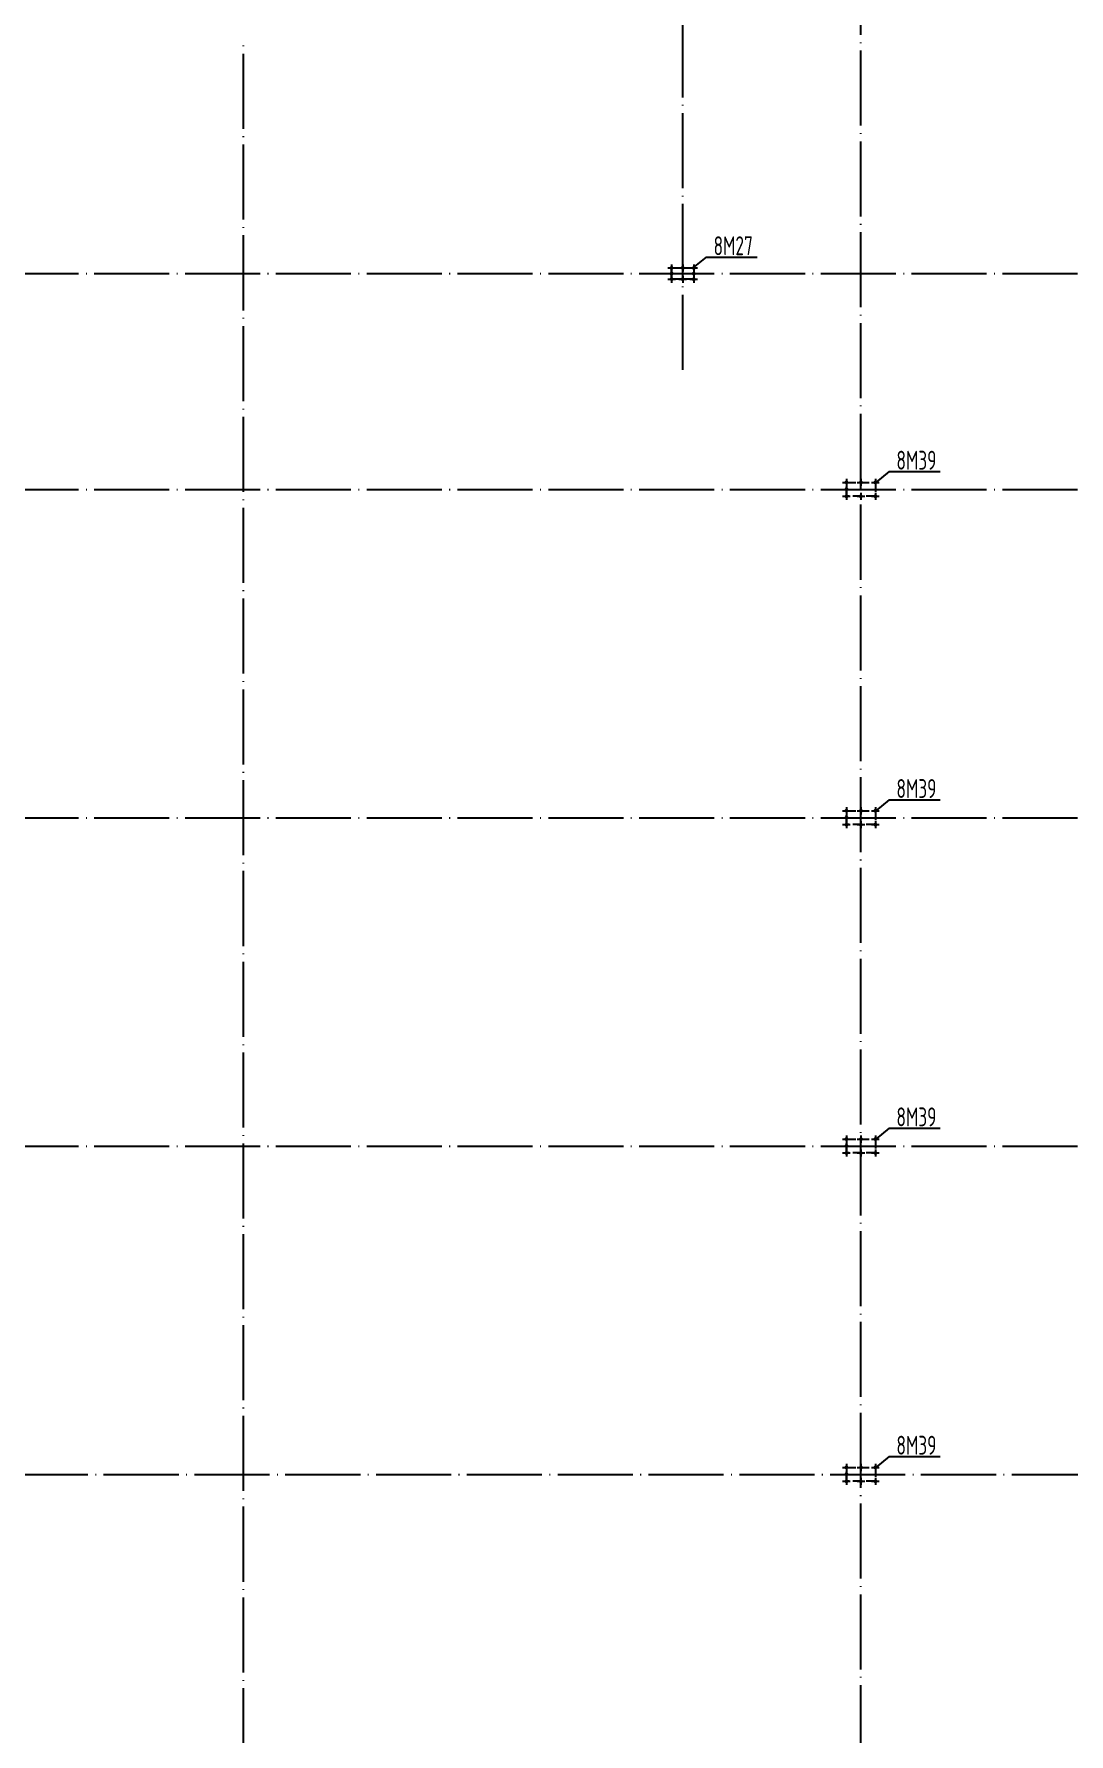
# Model space of a CAD drawing. Extents: x 69728788 to 150676229, y 15322671 to 43663798.
# Drawn here: x 75135164 to 75162744, y 20575995 to 20621299 of the extents above; entities that cross this region are included whole.
import ezdxf

# ---------------------------------------------------------------- set-up
doc = ezdxf.new("R2010")
doc.units = 0
doc.header["$LTSCALE"] = 1000
doc.header["$MEASUREMENT"] = 0
doc.linetypes.add('DASH', pattern=[0.35, 0.25, -0.1])
doc.linetypes.add('DOTE', pattern=[2.42, 2, -0.2, 0.02, -0.2])
for name, color, linetype in [('10', 7, 'CONTINUOUS'), ('DOTE', 251, 'DOTE'), ('WALL', 4, 'CONTINUOUS'), ('底线', 250, 'CONTINUOUS')]:
    doc.layers.add(name, color=color, linetype=linetype)
doc.styles.add('TSSD_Rein', font='atssdeng.shx', dxfattribs={"width": 0.7, "bigfont": 'atssdchn.shx'})

msp = doc.modelspace()

# ---------------------------------------------------------------- linework, layer by layer
at = {"layer": '10'}
for p, q in [((75152052.7, 20615063.5), (75152148.7, 20615063.5)), ((75152052.7, 20615063.5), (75152148.7, 20615063.5)), ((75152052.7, 20615063.5), (75152148.7, 20615063.5)), ((75152052.7, 20615063.5), (75152148.7, 20615063.5)), ((75152155.1, 20615158.6), (75152155.1, 20614968.4)), ((75152155.1, 20615158.6), (75152155.1, 20614968.4)), ((75152155.1, 20615158.6), (75152155.1, 20614968.4)), ((75152155.1, 20615158.6), (75152155.1, 20614968.4)), ((75152160.1, 20615063.5), (75152256.1, 20615063.5)), ((75152347.7, 20615063.5), (75152443.7, 20615063.5)), ((75152347.7, 20615063.5), (75152443.7, 20615063.5)), ((75152347.7, 20615063.5), (75152443.7, 20615063.5)), ((75152347.7, 20615063.5), (75152443.7, 20615063.5)), ((75152450.1, 20615158.6), (75152450.1, 20614968.4)), ((75152450.1, 20615158.6), (75152450.1, 20614968.4)), ((75152450.1, 20615158.6), (75152450.1, 20614968.4)), ((75152450.1, 20615158.6), (75152450.1, 20614968.4)), ((75152455.1, 20615063.5), (75152551.1, 20615063.5)), ((75152642.7, 20615063.5), (75152738.7, 20615063.5)), ((75152642.7, 20615063.5), (75152738.7, 20615063.5)), ((75152642.7, 20615063.5), (75152738.7, 20615063.5)), ((75152642.7, 20615063.5), (75152738.7, 20615063.5)), ((75152745.1, 20615158.6), (75152745.1, 20614968.4)), ((75152745.1, 20615158.6), (75152745.1, 20614968.4)), ((75152745.1, 20615158.6), (75152745.1, 20614968.4)), ((75152745.1, 20615158.6), (75152745.1, 20614968.4)), ((75152750.1, 20615063.5), (75152846.1, 20615063.5)), ((75152052.7, 20614913.5), (75152148.7, 20614913.5)), ((75152052.7, 20614913.5), (75152148.7, 20614913.5)), ((75152052.7, 20614913.5), (75152148.7, 20614913.5)), ((75152052.7, 20614913.5), (75152148.7, 20614913.5)), ((75152052.7, 20614763.5), (75152148.7, 20614763.5)), ((75152052.7, 20614763.5), (75152148.7, 20614763.5)), ((75152052.7, 20614763.5), (75152148.7, 20614763.5)), ((75152052.7, 20614763.5), (75152148.7, 20614763.5)), ((75152155.1, 20615008.6), (75152155.1, 20614818.4)), ((75152155.1, 20615008.6), (75152155.1, 20614818.4)), ((75152155.1, 20615008.6), (75152155.1, 20614818.4)), ((75152155.1, 20615008.6), (75152155.1, 20614818.4)), ((75152155.1, 20614858.6), (75152155.1, 20614668.4)), ((75152155.1, 20614858.6), (75152155.1, 20614668.4)), ((75152155.1, 20614858.6), (75152155.1, 20614668.4)), ((75152155.1, 20614858.6), (75152155.1, 20614668.4)), ((75152160.1, 20614913.5), (75152256.1, 20614913.5)), ((75152160.1, 20614763.5), (75152256.1, 20614763.5)), ((75152347.7, 20614763.5), (75152443.7, 20614763.5)), ((75152347.7, 20614763.5), (75152443.7, 20614763.5)), ((75152347.7, 20614763.5), (75152443.7, 20614763.5)), ((75152347.7, 20614763.5), (75152443.7, 20614763.5)), ((75152450.1, 20614858.6), (75152450.1, 20614668.4)), ((75152450.1, 20614858.6), (75152450.1, 20614668.4)), ((75152450.1, 20614858.6), (75152450.1, 20614668.4)), ((75152450.1, 20614858.6), (75152450.1, 20614668.4)), ((75152455.1, 20614763.5), (75152551.1, 20614763.5)), ((75152642.7, 20614913.5), (75152738.7, 20614913.5)), ((75152642.7, 20614913.5), (75152738.7, 20614913.5)), ((75152642.7, 20614913.5), (75152738.7, 20614913.5)), ((75152642.7, 20614913.5), (75152738.7, 20614913.5)), ((75152642.7, 20614763.5), (75152738.7, 20614763.5)), ((75152642.7, 20614763.5), (75152738.7, 20614763.5)), ((75152642.7, 20614763.5), (75152738.7, 20614763.5)), ((75152642.7, 20614763.5), (75152738.7, 20614763.5)), ((75152745.1, 20615008.6), (75152745.1, 20614818.4)), ((75152745.1, 20615008.6), (75152745.1, 20614818.4)), ((75152745.1, 20615008.6), (75152745.1, 20614818.4)), ((75152745.1, 20615008.6), (75152745.1, 20614818.4)), ((75152745.1, 20614858.6), (75152745.1, 20614668.4)), ((75152745.1, 20614858.6), (75152745.1, 20614668.4)), ((75152745.1, 20614858.6), (75152745.1, 20614668.4)), ((75152745.1, 20614858.6), (75152745.1, 20614668.4)), ((75152750.1, 20614913.5), (75152846.1, 20614913.5)), ((75152750.1, 20614763.5), (75152846.1, 20614763.5)), ((75156712.7, 20609348.5), (75156808.7, 20609348.5)), ((75156712.7, 20609348.5), (75156808.7, 20609348.5)), ((75156712.7, 20609348.5), (75156808.7, 20609348.5)), ((75156712.7, 20609348.5), (75156808.7, 20609348.5)), ((75156712.7, 20609163.5), (75156808.7, 20609163.5)), ((75156712.7, 20609163.5), (75156808.7, 20609163.5)), ((75156712.7, 20609163.5), (75156808.7, 20609163.5)), ((75156712.7, 20609163.5), (75156808.7, 20609163.5)), ((75156815.1, 20609443.6), (75156815.1, 20609253.4)), ((75156815.1, 20609443.6), (75156815.1, 20609253.4)), ((75156815.1, 20609443.6), (75156815.1, 20609253.4)), ((75156815.1, 20609443.6), (75156815.1, 20609253.4)), ((75156815.1, 20609258.6), (75156815.1, 20609068.4)), ((75156820.1, 20609348.5), (75156916.1, 20609348.5)), ((75156820.1, 20609163.5), (75156916.1, 20609163.5)), ((75157097.7, 20609348.5), (75157193.7, 20609348.5)), ((75157097.7, 20609348.5), (75157193.7, 20609348.5)), ((75157097.7, 20609348.5), (75157193.7, 20609348.5)), ((75157097.7, 20609348.5), (75157193.7, 20609348.5)), ((75157200.1, 20609443.6), (75157200.1, 20609253.4)), ((75157200.1, 20609443.6), (75157200.1, 20609253.4)), ((75157200.1, 20609443.6), (75157200.1, 20609253.4)), ((75157200.1, 20609443.6), (75157200.1, 20609253.4)), ((75157205.1, 20609348.5), (75157301.1, 20609348.5)), ((75157482.7, 20609348.5), (75157578.7, 20609348.5)), ((75157482.7, 20609348.5), (75157578.7, 20609348.5)), ((75157482.7, 20609348.5), (75157578.7, 20609348.5)), ((75157482.7, 20609348.5), (75157578.7, 20609348.5)), ((75157585.1, 20609443.6), (75157585.1, 20609253.4)), ((75157585.1, 20609443.6), (75157585.1, 20609253.4)), ((75157585.1, 20609443.6), (75157585.1, 20609253.4)), ((75157585.1, 20609443.6), (75157585.1, 20609253.4)), ((75157590.1, 20609348.5), (75157686.1, 20609348.5)), ((75156712.7, 20608978.5), (75156808.7, 20608978.5)), ((75156712.7, 20608978.5), (75156808.7, 20608978.5)), ((75156712.7, 20608978.5), (75156808.7, 20608978.5)), ((75156712.7, 20608978.5), (75156808.7, 20608978.5)), ((75156815.1, 20609073.6), (75156815.1, 20608883.4)), ((75156815.1, 20609073.6), (75156815.1, 20608883.4)), ((75156815.1, 20609073.6), (75156815.1, 20608883.4)), ((75156815.1, 20609073.6), (75156815.1, 20608883.4)), ((75156820.1, 20608978.5), (75156916.1, 20608978.5)), ((75157097.7, 20608978.5), (75157193.7, 20608978.5)), ((75157097.7, 20608978.5), (75157193.7, 20608978.5)), ((75157097.7, 20608978.5), (75157193.7, 20608978.5)), ((75157097.7, 20608978.5), (75157193.7, 20608978.5)), ((75157200.1, 20609073.6), (75157200.1, 20608883.4)), ((75157200.1, 20609073.6), (75157200.1, 20608883.4)), ((75157200.1, 20609073.6), (75157200.1, 20608883.4)), ((75157200.1, 20609073.6), (75157200.1, 20608883.4)), ((75157205.1, 20608978.5), (75157301.1, 20608978.5)), ((75157482.7, 20608978.5), (75157578.7, 20608978.5)), ((75157482.7, 20608978.5), (75157578.7, 20608978.5)), ((75157482.7, 20608978.5), (75157578.7, 20608978.5)), ((75157482.7, 20608978.5), (75157578.7, 20608978.5)), ((75157585.1, 20609073.6), (75157585.1, 20608883.4)), ((75157585.1, 20609073.6), (75157585.1, 20608883.4)), ((75157585.1, 20609073.6), (75157585.1, 20608883.4)), ((75157585.1, 20609073.6), (75157585.1, 20608883.4)), ((75157590.1, 20608978.5), (75157686.1, 20608978.5)), ((75156712.7, 20600598.5), (75156808.7, 20600598.5)), ((75156712.7, 20600598.5), (75156808.7, 20600598.5)), ((75156712.7, 20600598.5), (75156808.7, 20600598.5)), ((75156712.7, 20600598.5), (75156808.7, 20600598.5)), ((75156815.1, 20600693.6), (75156815.1, 20600503.4)), ((75156815.1, 20600693.6), (75156815.1, 20600503.4)), ((75156815.1, 20600693.6), (75156815.1, 20600503.4)), ((75156815.1, 20600693.6), (75156815.1, 20600503.4)), ((75156820.1, 20600598.5), (75156916.1, 20600598.5)), ((75157097.7, 20600598.5), (75157193.7, 20600598.5)), ((75157097.7, 20600598.5), (75157193.7, 20600598.5)), ((75157097.7, 20600598.5), (75157193.7, 20600598.5)), ((75157097.7, 20600598.5), (75157193.7, 20600598.5)), ((75157200.1, 20600693.6), (75157200.1, 20600503.4)), ((75157200.1, 20600693.6), (75157200.1, 20600503.4)), ((75157200.1, 20600693.6), (75157200.1, 20600503.4)), ((75157200.1, 20600693.6), (75157200.1, 20600503.4)), ((75157205.1, 20600598.5), (75157301.1, 20600598.5)), ((75157482.7, 20600598.5), (75157578.7, 20600598.5)), ((75157482.7, 20600598.5), (75157578.7, 20600598.5)), ((75157482.7, 20600598.5), (75157578.7, 20600598.5)), ((75157482.7, 20600598.5), (75157578.7, 20600598.5)), ((75157585.1, 20600693.6), (75157585.1, 20600503.4)), ((75157585.1, 20600693.6), (75157585.1, 20600503.4)), ((75157585.1, 20600693.6), (75157585.1, 20600503.4)), ((75157585.1, 20600693.6), (75157585.1, 20600503.4)), ((75157590.1, 20600598.5), (75157686.1, 20600598.5)), ((75156712.7, 20600413.5), (75156808.7, 20600413.5)), ((75156712.7, 20600413.5), (75156808.7, 20600413.5)), ((75156712.7, 20600413.5), (75156808.7, 20600413.5)), ((75156712.7, 20600413.5), (75156808.7, 20600413.5)), ((75156712.7, 20600228.5), (75156808.7, 20600228.5)), ((75156712.7, 20600228.5), (75156808.7, 20600228.5)), ((75156712.7, 20600228.5), (75156808.7, 20600228.5)), ((75156712.7, 20600228.5), (75156808.7, 20600228.5)), ((75156815.1, 20600508.6), (75156815.1, 20600318.4)), ((75156815.1, 20600323.6), (75156815.1, 20600133.4)), ((75156815.1, 20600323.6), (75156815.1, 20600133.4)), ((75156815.1, 20600323.6), (75156815.1, 20600133.4)), ((75156815.1, 20600323.6), (75156815.1, 20600133.4)), ((75156820.1, 20600413.5), (75156916.1, 20600413.5)), ((75156820.1, 20600228.5), (75156916.1, 20600228.5)), ((75157097.7, 20600228.5), (75157193.7, 20600228.5)), ((75157097.7, 20600228.5), (75157193.7, 20600228.5)), ((75157097.7, 20600228.5), (75157193.7, 20600228.5)), ((75157097.7, 20600228.5), (75157193.7, 20600228.5)), ((75157200.1, 20600323.6), (75157200.1, 20600133.4)), ((75157200.1, 20600323.6), (75157200.1, 20600133.4)), ((75157200.1, 20600323.6), (75157200.1, 20600133.4)), ((75157200.1, 20600323.6), (75157200.1, 20600133.4)), ((75157205.1, 20600228.5), (75157301.1, 20600228.5)), ((75157482.7, 20600228.5), (75157578.7, 20600228.5)), ((75157482.7, 20600228.5), (75157578.7, 20600228.5)), ((75157482.7, 20600228.5), (75157578.7, 20600228.5)), ((75157482.7, 20600228.5), (75157578.7, 20600228.5)), ((75157585.1, 20600323.6), (75157585.1, 20600133.4)), ((75157585.1, 20600323.6), (75157585.1, 20600133.4)), ((75157585.1, 20600323.6), (75157585.1, 20600133.4)), ((75157585.1, 20600323.6), (75157585.1, 20600133.4)), ((75157590.1, 20600228.5), (75157686.1, 20600228.5)), ((75156712.7, 20591848.5), (75156808.7, 20591848.5)), ((75156712.7, 20591848.5), (75156808.7, 20591848.5)), ((75156712.7, 20591848.5), (75156808.7, 20591848.5)), ((75156712.7, 20591848.5), (75156808.7, 20591848.5)), ((75156712.7, 20591663.5), (75156808.7, 20591663.5)), ((75156712.7, 20591663.5), (75156808.7, 20591663.5)), ((75156712.7, 20591663.5), (75156808.7, 20591663.5)), ((75156712.7, 20591663.5), (75156808.7, 20591663.5)), ((75156815.1, 20591943.6), (75156815.1, 20591753.4)), ((75156815.1, 20591943.6), (75156815.1, 20591753.4)), ((75156815.1, 20591943.6), (75156815.1, 20591753.4)), ((75156815.1, 20591943.6), (75156815.1, 20591753.4)), ((75156815.1, 20591758.6), (75156815.1, 20591568.4)), ((75156815.1, 20591573.6), (75156815.1, 20591383.4)), ((75156815.1, 20591573.6), (75156815.1, 20591383.4)), ((75156815.1, 20591573.6), (75156815.1, 20591383.4)), ((75156815.1, 20591573.6), (75156815.1, 20591383.4)), ((75156820.1, 20591848.5), (75156916.1, 20591848.5)), ((75156820.1, 20591663.5), (75156916.1, 20591663.5)), ((75157097.7, 20591848.5), (75157193.7, 20591848.5)), ((75157097.7, 20591848.5), (75157193.7, 20591848.5)), ((75157097.7, 20591848.5), (75157193.7, 20591848.5)), ((75157097.7, 20591848.5), (75157193.7, 20591848.5)), ((75157200.1, 20591943.6), (75157200.1, 20591753.4)), ((75157200.1, 20591943.6), (75157200.1, 20591753.4)), ((75157200.1, 20591943.6), (75157200.1, 20591753.4)), ((75157200.1, 20591943.6), (75157200.1, 20591753.4)), ((75157200.1, 20591573.6), (75157200.1, 20591383.4)), ((75157200.1, 20591573.6), (75157200.1, 20591383.4)), ((75157200.1, 20591573.6), (75157200.1, 20591383.4)), ((75157200.1, 20591573.6), (75157200.1, 20591383.4)), ((75157205.1, 20591848.5), (75157301.1, 20591848.5)), ((75157482.7, 20591848.5), (75157578.7, 20591848.5)), ((75157482.7, 20591848.5), (75157578.7, 20591848.5)), ((75157482.7, 20591848.5), (75157578.7, 20591848.5)), ((75157482.7, 20591848.5), (75157578.7, 20591848.5)), ((75157585.1, 20591943.6), (75157585.1, 20591753.4)), ((75157585.1, 20591943.6), (75157585.1, 20591753.4)), ((75157585.1, 20591943.6), (75157585.1, 20591753.4)), ((75157585.1, 20591943.6), (75157585.1, 20591753.4)), ((75157585.1, 20591573.6), (75157585.1, 20591383.4)), ((75157585.1, 20591573.6), (75157585.1, 20591383.4)), ((75157585.1, 20591573.6), (75157585.1, 20591383.4)), ((75157585.1, 20591573.6), (75157585.1, 20591383.4)), ((75157590.1, 20591848.5), (75157686.1, 20591848.5)), ((75156712.7, 20591478.5), (75156808.7, 20591478.5)), ((75156712.7, 20591478.5), (75156808.7, 20591478.5)), ((75156712.7, 20591478.5), (75156808.7, 20591478.5)), ((75156712.7, 20591478.5), (75156808.7, 20591478.5)), ((75156820.1, 20591478.5), (75156916.1, 20591478.5)), ((75157097.7, 20591478.5), (75157193.7, 20591478.5)), ((75157097.7, 20591478.5), (75157193.7, 20591478.5)), ((75157097.7, 20591478.5), (75157193.7, 20591478.5)), ((75157097.7, 20591478.5), (75157193.7, 20591478.5)), ((75157205.1, 20591478.5), (75157301.1, 20591478.5)), ((75157482.7, 20591478.5), (75157578.7, 20591478.5)), ((75157482.7, 20591478.5), (75157578.7, 20591478.5)), ((75157482.7, 20591478.5), (75157578.7, 20591478.5)), ((75157482.7, 20591478.5), (75157578.7, 20591478.5)), ((75157590.1, 20591478.5), (75157686.1, 20591478.5)), ((75156712.7, 20583098.5), (75156808.7, 20583098.5)), ((75156712.7, 20583098.5), (75156808.7, 20583098.5)), ((75156712.7, 20583098.5), (75156808.7, 20583098.5)), ((75156712.7, 20583098.5), (75156808.7, 20583098.5)), ((75156712.7, 20582913.5), (75156808.7, 20582913.5)), ((75156712.7, 20582913.5), (75156808.7, 20582913.5)), ((75156712.7, 20582913.5), (75156808.7, 20582913.5)), ((75156712.7, 20582913.5), (75156808.7, 20582913.5)), ((75156815.1, 20583193.6), (75156815.1, 20583003.4)), ((75156815.1, 20583193.6), (75156815.1, 20583003.4)), ((75156815.1, 20583193.6), (75156815.1, 20583003.4)), ((75156815.1, 20583193.6), (75156815.1, 20583003.4)), ((75156815.1, 20583008.6), (75156815.1, 20582818.4)), ((75156820.1, 20583098.5), (75156916.1, 20583098.5)), ((75156820.1, 20582913.5), (75156916.1, 20582913.5)), ((75157097.7, 20583098.5), (75157193.7, 20583098.5)), ((75157097.7, 20583098.5), (75157193.7, 20583098.5)), ((75157097.7, 20583098.5), (75157193.7, 20583098.5)), ((75157097.7, 20583098.5), (75157193.7, 20583098.5)), ((75157200.1, 20583193.6), (75157200.1, 20583003.4)), ((75157200.1, 20583193.6), (75157200.1, 20583003.4)), ((75157200.1, 20583193.6), (75157200.1, 20583003.4)), ((75157200.1, 20583193.6), (75157200.1, 20583003.4)), ((75157205.1, 20583098.5), (75157301.1, 20583098.5)), ((75157482.7, 20583098.5), (75157578.7, 20583098.5)), ((75157482.7, 20583098.5), (75157578.7, 20583098.5)), ((75157482.7, 20583098.5), (75157578.7, 20583098.5)), ((75157482.7, 20583098.5), (75157578.7, 20583098.5)), ((75157585.1, 20583193.6), (75157585.1, 20583003.4)), ((75157585.1, 20583193.6), (75157585.1, 20583003.4)), ((75157585.1, 20583193.6), (75157585.1, 20583003.4)), ((75157585.1, 20583193.6), (75157585.1, 20583003.4)), ((75157590.1, 20583098.5), (75157686.1, 20583098.5)), ((75156712.7, 20582728.5), (75156808.7, 20582728.5)), ((75156712.7, 20582728.5), (75156808.7, 20582728.5)), ((75156712.7, 20582728.5), (75156808.7, 20582728.5)), ((75156712.7, 20582728.5), (75156808.7, 20582728.5)), ((75156815.1, 20582823.6), (75156815.1, 20582633.4)), ((75156815.1, 20582823.6), (75156815.1, 20582633.4)), ((75156815.1, 20582823.6), (75156815.1, 20582633.4)), ((75156815.1, 20582823.6), (75156815.1, 20582633.4)), ((75156820.1, 20582728.5), (75156916.1, 20582728.5)), ((75157097.7, 20582728.5), (75157193.7, 20582728.5)), ((75157097.7, 20582728.5), (75157193.7, 20582728.5)), ((75157097.7, 20582728.5), (75157193.7, 20582728.5)), ((75157097.7, 20582728.5), (75157193.7, 20582728.5)), ((75157200.1, 20582823.6), (75157200.1, 20582633.4)), ((75157200.1, 20582823.6), (75157200.1, 20582633.4)), ((75157200.1, 20582823.6), (75157200.1, 20582633.4)), ((75157200.1, 20582823.6), (75157200.1, 20582633.4)), ((75157205.1, 20582728.5), (75157301.1, 20582728.5)), ((75157482.7, 20582728.5), (75157578.7, 20582728.5)), ((75157482.7, 20582728.5), (75157578.7, 20582728.5)), ((75157482.7, 20582728.5), (75157578.7, 20582728.5)), ((75157482.7, 20582728.5), (75157578.7, 20582728.5)), ((75157585.1, 20582823.6), (75157585.1, 20582633.4)), ((75157585.1, 20582823.6), (75157585.1, 20582633.4)), ((75157585.1, 20582823.6), (75157585.1, 20582633.4)), ((75157585.1, 20582823.6), (75157585.1, 20582633.4)), ((75157590.1, 20582728.5), (75157686.1, 20582728.5))]:
    msp.add_line(p, q, dxfattribs=at)
at = {"layer": '10', "const_width": 51.2}
for points in [[(75152155.1, 20615037.9, 1), (75152155.1, 20615089.1, 1), (75152155.1, 20615037.9)], [(75152155.1, 20615037.9, 1), (75152155.1, 20615089.1, 1), (75152155.1, 20615037.9)], [(75152155.1, 20615037.9, 1), (75152155.1, 20615089.1, 1), (75152155.1, 20615037.9)], [(75152155.1, 20615037.9, 1), (75152155.1, 20615089.1, 1), (75152155.1, 20615037.9)], [(75152450.1, 20615037.9, 1), (75152450.1, 20615089.1, 1), (75152450.1, 20615037.9)], [(75152450.1, 20615037.9, 1), (75152450.1, 20615089.1, 1), (75152450.1, 20615037.9)], [(75152450.1, 20615037.9, 1), (75152450.1, 20615089.1, 1), (75152450.1, 20615037.9)], [(75152450.1, 20615037.9, 1), (75152450.1, 20615089.1, 1), (75152450.1, 20615037.9)], [(75152745.1, 20615037.9, 1), (75152745.1, 20615089.1, 1), (75152745.1, 20615037.9)], [(75152745.1, 20615037.9, 1), (75152745.1, 20615089.1, 1), (75152745.1, 20615037.9)], [(75152745.1, 20615037.9, 1), (75152745.1, 20615089.1, 1), (75152745.1, 20615037.9)], [(75152745.1, 20615037.9, 1), (75152745.1, 20615089.1, 1), (75152745.1, 20615037.9)], [(75152155.1, 20614887.9, 1), (75152155.1, 20614939.1, 1), (75152155.1, 20614887.9)], [(75152155.1, 20614887.9, 1), (75152155.1, 20614939.1, 1), (75152155.1, 20614887.9)], [(75152155.1, 20614887.9, 1), (75152155.1, 20614939.1, 1), (75152155.1, 20614887.9)], [(75152155.1, 20614887.9, 1), (75152155.1, 20614939.1, 1), (75152155.1, 20614887.9)], [(75152155.1, 20614737.9, 1), (75152155.1, 20614789.1, 1), (75152155.1, 20614737.9)], [(75152155.1, 20614737.9, 1), (75152155.1, 20614789.1, 1), (75152155.1, 20614737.9)], [(75152155.1, 20614737.9, 1), (75152155.1, 20614789.1, 1), (75152155.1, 20614737.9)], [(75152155.1, 20614737.9, 1), (75152155.1, 20614789.1, 1), (75152155.1, 20614737.9)], [(75152450.1, 20614737.9, 1), (75152450.1, 20614789.1, 1), (75152450.1, 20614737.9)], [(75152450.1, 20614737.9, 1), (75152450.1, 20614789.1, 1), (75152450.1, 20614737.9)], [(75152450.1, 20614737.9, 1), (75152450.1, 20614789.1, 1), (75152450.1, 20614737.9)], [(75152450.1, 20614737.9, 1), (75152450.1, 20614789.1, 1), (75152450.1, 20614737.9)], [(75152745.1, 20614887.9, 1), (75152745.1, 20614939.1, 1), (75152745.1, 20614887.9)], [(75152745.1, 20614887.9, 1), (75152745.1, 20614939.1, 1), (75152745.1, 20614887.9)], [(75152745.1, 20614887.9, 1), (75152745.1, 20614939.1, 1), (75152745.1, 20614887.9)], [(75152745.1, 20614887.9, 1), (75152745.1, 20614939.1, 1), (75152745.1, 20614887.9)], [(75152745.1, 20614737.9, 1), (75152745.1, 20614789.1, 1), (75152745.1, 20614737.9)], [(75152745.1, 20614737.9, 1), (75152745.1, 20614789.1, 1), (75152745.1, 20614737.9)], [(75152745.1, 20614737.9, 1), (75152745.1, 20614789.1, 1), (75152745.1, 20614737.9)], [(75152745.1, 20614737.9, 1), (75152745.1, 20614789.1, 1), (75152745.1, 20614737.9)], [(75156815.1, 20609322.9, 1), (75156815.1, 20609374.1, 1), (75156815.1, 20609322.9)], [(75156815.1, 20609322.9, 1), (75156815.1, 20609374.1, 1), (75156815.1, 20609322.9)], [(75156815.1, 20609322.9, 1), (75156815.1, 20609374.1, 1), (75156815.1, 20609322.9)], [(75156815.1, 20609322.9, 1), (75156815.1, 20609374.1, 1), (75156815.1, 20609322.9)], [(75156815.1, 20609137.9, 1), (75156815.1, 20609189.1, 1), (75156815.1, 20609137.9)], [(75156815.1, 20609137.9, 1), (75156815.1, 20609189.1, 1), (75156815.1, 20609137.9)], [(75156815.1, 20609137.9, 1), (75156815.1, 20609189.1, 1), (75156815.1, 20609137.9)], [(75156815.1, 20609137.9, 1), (75156815.1, 20609189.1, 1), (75156815.1, 20609137.9)], [(75157200.1, 20609322.9, 1), (75157200.1, 20609374.1, 1), (75157200.1, 20609322.9)], [(75157200.1, 20609322.9, 1), (75157200.1, 20609374.1, 1), (75157200.1, 20609322.9)], [(75157200.1, 20609322.9, 1), (75157200.1, 20609374.1, 1), (75157200.1, 20609322.9)], [(75157200.1, 20609322.9, 1), (75157200.1, 20609374.1, 1), (75157200.1, 20609322.9)], [(75157585.1, 20609322.9, 1), (75157585.1, 20609374.1, 1), (75157585.1, 20609322.9)], [(75157585.1, 20609322.9, 1), (75157585.1, 20609374.1, 1), (75157585.1, 20609322.9)], [(75157585.1, 20609322.9, 1), (75157585.1, 20609374.1, 1), (75157585.1, 20609322.9)], [(75157585.1, 20609322.9, 1), (75157585.1, 20609374.1, 1), (75157585.1, 20609322.9)], [(75156815.1, 20608952.9, 1), (75156815.1, 20609004.1, 1), (75156815.1, 20608952.9)], [(75156815.1, 20608952.9, 1), (75156815.1, 20609004.1, 1), (75156815.1, 20608952.9)], [(75156815.1, 20608952.9, 1), (75156815.1, 20609004.1, 1), (75156815.1, 20608952.9)], [(75156815.1, 20608952.9, 1), (75156815.1, 20609004.1, 1), (75156815.1, 20608952.9)], [(75157200.1, 20608952.9, 1), (75157200.1, 20609004.1, 1), (75157200.1, 20608952.9)], [(75157200.1, 20608952.9, 1), (75157200.1, 20609004.1, 1), (75157200.1, 20608952.9)], [(75157200.1, 20608952.9, 1), (75157200.1, 20609004.1, 1), (75157200.1, 20608952.9)], [(75157200.1, 20608952.9, 1), (75157200.1, 20609004.1, 1), (75157200.1, 20608952.9)], [(75157585.1, 20608952.9, 1), (75157585.1, 20609004.1, 1), (75157585.1, 20608952.9)], [(75157585.1, 20608952.9, 1), (75157585.1, 20609004.1, 1), (75157585.1, 20608952.9)], [(75157585.1, 20608952.9, 1), (75157585.1, 20609004.1, 1), (75157585.1, 20608952.9)], [(75157585.1, 20608952.9, 1), (75157585.1, 20609004.1, 1), (75157585.1, 20608952.9)], [(75156815.1, 20600572.9, 1), (75156815.1, 20600624.1, 1), (75156815.1, 20600572.9)], [(75156815.1, 20600572.9, 1), (75156815.1, 20600624.1, 1), (75156815.1, 20600572.9)], [(75156815.1, 20600572.9, 1), (75156815.1, 20600624.1, 1), (75156815.1, 20600572.9)], [(75156815.1, 20600572.9, 1), (75156815.1, 20600624.1, 1), (75156815.1, 20600572.9)], [(75157200.1, 20600572.9, 1), (75157200.1, 20600624.1, 1), (75157200.1, 20600572.9)], [(75157200.1, 20600572.9, 1), (75157200.1, 20600624.1, 1), (75157200.1, 20600572.9)], [(75157200.1, 20600572.9, 1), (75157200.1, 20600624.1, 1), (75157200.1, 20600572.9)], [(75157200.1, 20600572.9, 1), (75157200.1, 20600624.1, 1), (75157200.1, 20600572.9)], [(75157585.1, 20600572.9, 1), (75157585.1, 20600624.1, 1), (75157585.1, 20600572.9)], [(75157585.1, 20600572.9, 1), (75157585.1, 20600624.1, 1), (75157585.1, 20600572.9)], [(75157585.1, 20600572.9, 1), (75157585.1, 20600624.1, 1), (75157585.1, 20600572.9)], [(75157585.1, 20600572.9, 1), (75157585.1, 20600624.1, 1), (75157585.1, 20600572.9)], [(75156815.1, 20600387.9, 1), (75156815.1, 20600439.1, 1), (75156815.1, 20600387.9)], [(75156815.1, 20600387.9, 1), (75156815.1, 20600439.1, 1), (75156815.1, 20600387.9)], [(75156815.1, 20600387.9, 1), (75156815.1, 20600439.1, 1), (75156815.1, 20600387.9)], [(75156815.1, 20600387.9, 1), (75156815.1, 20600439.1, 1), (75156815.1, 20600387.9)], [(75156815.1, 20600202.9, 1), (75156815.1, 20600254.1, 1), (75156815.1, 20600202.9)], [(75156815.1, 20600202.9, 1), (75156815.1, 20600254.1, 1), (75156815.1, 20600202.9)], [(75156815.1, 20600202.9, 1), (75156815.1, 20600254.1, 1), (75156815.1, 20600202.9)], [(75156815.1, 20600202.9, 1), (75156815.1, 20600254.1, 1), (75156815.1, 20600202.9)], [(75157200.1, 20600202.9, 1), (75157200.1, 20600254.1, 1), (75157200.1, 20600202.9)], [(75157200.1, 20600202.9, 1), (75157200.1, 20600254.1, 1), (75157200.1, 20600202.9)], [(75157200.1, 20600202.9, 1), (75157200.1, 20600254.1, 1), (75157200.1, 20600202.9)], [(75157200.1, 20600202.9, 1), (75157200.1, 20600254.1, 1), (75157200.1, 20600202.9)], [(75157585.1, 20600202.9, 1), (75157585.1, 20600254.1, 1), (75157585.1, 20600202.9)], [(75157585.1, 20600202.9, 1), (75157585.1, 20600254.1, 1), (75157585.1, 20600202.9)], [(75157585.1, 20600202.9, 1), (75157585.1, 20600254.1, 1), (75157585.1, 20600202.9)], [(75157585.1, 20600202.9, 1), (75157585.1, 20600254.1, 1), (75157585.1, 20600202.9)], [(75156815.1, 20591822.9, 1), (75156815.1, 20591874.1, 1), (75156815.1, 20591822.9)], [(75156815.1, 20591822.9, 1), (75156815.1, 20591874.1, 1), (75156815.1, 20591822.9)], [(75156815.1, 20591822.9, 1), (75156815.1, 20591874.1, 1), (75156815.1, 20591822.9)], [(75156815.1, 20591822.9, 1), (75156815.1, 20591874.1, 1), (75156815.1, 20591822.9)], [(75156815.1, 20591637.9, 1), (75156815.1, 20591689.1, 1), (75156815.1, 20591637.9)], [(75156815.1, 20591637.9, 1), (75156815.1, 20591689.1, 1), (75156815.1, 20591637.9)], [(75156815.1, 20591637.9, 1), (75156815.1, 20591689.1, 1), (75156815.1, 20591637.9)], [(75156815.1, 20591637.9, 1), (75156815.1, 20591689.1, 1), (75156815.1, 20591637.9)], [(75156815.1, 20591452.9, 1), (75156815.1, 20591504.1, 1), (75156815.1, 20591452.9)], [(75156815.1, 20591452.9, 1), (75156815.1, 20591504.1, 1), (75156815.1, 20591452.9)], [(75156815.1, 20591452.9, 1), (75156815.1, 20591504.1, 1), (75156815.1, 20591452.9)], [(75156815.1, 20591452.9, 1), (75156815.1, 20591504.1, 1), (75156815.1, 20591452.9)], [(75157200.1, 20591822.9, 1), (75157200.1, 20591874.1, 1), (75157200.1, 20591822.9)], [(75157200.1, 20591822.9, 1), (75157200.1, 20591874.1, 1), (75157200.1, 20591822.9)], [(75157200.1, 20591822.9, 1), (75157200.1, 20591874.1, 1), (75157200.1, 20591822.9)], [(75157200.1, 20591822.9, 1), (75157200.1, 20591874.1, 1), (75157200.1, 20591822.9)], [(75157200.1, 20591452.9, 1), (75157200.1, 20591504.1, 1), (75157200.1, 20591452.9)], [(75157200.1, 20591452.9, 1), (75157200.1, 20591504.1, 1), (75157200.1, 20591452.9)], [(75157200.1, 20591452.9, 1), (75157200.1, 20591504.1, 1), (75157200.1, 20591452.9)], [(75157200.1, 20591452.9, 1), (75157200.1, 20591504.1, 1), (75157200.1, 20591452.9)], [(75157585.1, 20591822.9, 1), (75157585.1, 20591874.1, 1), (75157585.1, 20591822.9)], [(75157585.1, 20591822.9, 1), (75157585.1, 20591874.1, 1), (75157585.1, 20591822.9)], [(75157585.1, 20591822.9, 1), (75157585.1, 20591874.1, 1), (75157585.1, 20591822.9)], [(75157585.1, 20591822.9, 1), (75157585.1, 20591874.1, 1), (75157585.1, 20591822.9)], [(75157585.1, 20591452.9, 1), (75157585.1, 20591504.1, 1), (75157585.1, 20591452.9)], [(75157585.1, 20591452.9, 1), (75157585.1, 20591504.1, 1), (75157585.1, 20591452.9)], [(75157585.1, 20591452.9, 1), (75157585.1, 20591504.1, 1), (75157585.1, 20591452.9)], [(75157585.1, 20591452.9, 1), (75157585.1, 20591504.1, 1), (75157585.1, 20591452.9)], [(75156815.1, 20583072.9, 1), (75156815.1, 20583124.1, 1), (75156815.1, 20583072.9)], [(75156815.1, 20583072.9, 1), (75156815.1, 20583124.1, 1), (75156815.1, 20583072.9)], [(75156815.1, 20583072.9, 1), (75156815.1, 20583124.1, 1), (75156815.1, 20583072.9)], [(75156815.1, 20583072.9, 1), (75156815.1, 20583124.1, 1), (75156815.1, 20583072.9)], [(75156815.1, 20582887.9, 1), (75156815.1, 20582939.1, 1), (75156815.1, 20582887.9)], [(75156815.1, 20582887.9, 1), (75156815.1, 20582939.1, 1), (75156815.1, 20582887.9)], [(75156815.1, 20582887.9, 1), (75156815.1, 20582939.1, 1), (75156815.1, 20582887.9)], [(75156815.1, 20582887.9, 1), (75156815.1, 20582939.1, 1), (75156815.1, 20582887.9)], [(75157200.1, 20583072.9, 1), (75157200.1, 20583124.1, 1), (75157200.1, 20583072.9)], [(75157200.1, 20583072.9, 1), (75157200.1, 20583124.1, 1), (75157200.1, 20583072.9)], [(75157200.1, 20583072.9, 1), (75157200.1, 20583124.1, 1), (75157200.1, 20583072.9)], [(75157200.1, 20583072.9, 1), (75157200.1, 20583124.1, 1), (75157200.1, 20583072.9)], [(75157585.1, 20583072.9, 1), (75157585.1, 20583124.1, 1), (75157585.1, 20583072.9)], [(75157585.1, 20583072.9, 1), (75157585.1, 20583124.1, 1), (75157585.1, 20583072.9)], [(75157585.1, 20583072.9, 1), (75157585.1, 20583124.1, 1), (75157585.1, 20583072.9)], [(75157585.1, 20583072.9, 1), (75157585.1, 20583124.1, 1), (75157585.1, 20583072.9)], [(75156815.1, 20582702.9, 1), (75156815.1, 20582754.1, 1), (75156815.1, 20582702.9)], [(75156815.1, 20582702.9, 1), (75156815.1, 20582754.1, 1), (75156815.1, 20582702.9)], [(75156815.1, 20582702.9, 1), (75156815.1, 20582754.1, 1), (75156815.1, 20582702.9)], [(75156815.1, 20582702.9, 1), (75156815.1, 20582754.1, 1), (75156815.1, 20582702.9)], [(75157200.1, 20582702.9, 1), (75157200.1, 20582754.1, 1), (75157200.1, 20582702.9)], [(75157200.1, 20582702.9, 1), (75157200.1, 20582754.1, 1), (75157200.1, 20582702.9)], [(75157200.1, 20582702.9, 1), (75157200.1, 20582754.1, 1), (75157200.1, 20582702.9)], [(75157200.1, 20582702.9, 1), (75157200.1, 20582754.1, 1), (75157200.1, 20582702.9)], [(75157585.1, 20582702.9, 1), (75157585.1, 20582754.1, 1), (75157585.1, 20582702.9)], [(75157585.1, 20582702.9, 1), (75157585.1, 20582754.1, 1), (75157585.1, 20582702.9)], [(75157585.1, 20582702.9, 1), (75157585.1, 20582754.1, 1), (75157585.1, 20582702.9)], [(75157585.1, 20582702.9, 1), (75157585.1, 20582754.1, 1), (75157585.1, 20582702.9)]]:
    msp.add_lwpolyline(points, format="xyb", close=True, dxfattribs=at)
at = {"layer": 'DOTE'}
for p, q in [((75152450.1, 20612349.5), (75152450.1, 20632746.5)), ((75157200.1, 20538996.5), (75157200.1, 20632996.5)), ((75140750.5, 20538913.5), (75140750.5, 20621053.7)), ((75122250.5, 20614913.5), (75232250.5, 20614913.5)), ((75122250.5, 20609163.5), (75232250.5, 20609163.5)), ((75122250.5, 20600413.5), (75232250.5, 20600413.5)), ((75122250.5, 20591663.5), (75232250.5, 20591663.5)), ((75122500.5, 20582913.5), (75232250.5, 20582913.5))]:
    msp.add_line(p, q, dxfattribs=at)
at = {"layer": 'WALL'}
for points in [[(75152729.5, 20615063.5), (75153088.5, 20615350.9), (75154434.9, 20615350.9)], [(75157602.9, 20609348.5), (75157961.9, 20609635.9), (75159308.3, 20609635.9)], [(75157602.9, 20600598.5), (75157961.9, 20600885.9), (75159308.3, 20600885.9)], [(75157602.9, 20591848.5), (75157961.9, 20592135.9), (75159308.3, 20592135.9)], [(75157602.9, 20583098.5), (75157961.9, 20583385.9), (75159308.3, 20583385.9)]]:
    msp.add_lwpolyline(points, dxfattribs=at)
at = {"layer": '底线'}
msp.add_lwpolyline([(75152155.1, 20615063.5), (75152745.1, 20615063.5), (75152745.1, 20614763.5), (75152155.1, 20614763.5)], close=True, dxfattribs=at)
msp.add_lwpolyline([(75152155.1, 20614913.5), (75152745.1, 20614913.5)], dxfattribs=at)
at = {"layer": '底线', "linetype": 'DASH'}
for points in [[(75156815.1, 20609348.5), (75157585.1, 20609348.5), (75157585.1, 20608978.5), (75156815.1, 20608978.5)], [(75156815.1, 20600598.5), (75157585.1, 20600598.5), (75157585.1, 20600228.5), (75156815.1, 20600228.5)], [(75156815.1, 20591848.5), (75157585.1, 20591848.5), (75157585.1, 20591478.5), (75156815.1, 20591478.5)], [(75156815.1, 20583098.5), (75157585.1, 20583098.5), (75157585.1, 20582728.5), (75156815.1, 20582728.5)]]:
    msp.add_lwpolyline(points, close=True, dxfattribs=at)
for points in [[(75156815.1, 20609163.5), (75157585.1, 20609163.5)], [(75156815.1, 20600413.5), (75157585.1, 20600413.5)], [(75156815.1, 20591663.5), (75157585.1, 20591663.5)], [(75156815.1, 20582913.5), (75157585.1, 20582913.5)]]:
    msp.add_lwpolyline(points, dxfattribs=at)

# ---------------------------------------------------------------- texts
at = {"layer": 'WALL', "style": 'TSSD_Rein', "width": 0.7}
for s, p in [('8M27', (75153272.2, 20615403.5)), ('8M39', (75158145.6, 20609688.5)), ('8M39', (75158145.6, 20600938.5)), ('8M39', (75158145.6, 20592188.5)), ('8M39', (75158145.6, 20583438.5))]:
    msp.add_text(s, height=504, dxfattribs=at).set_placement(p)

doc.saveas('drawing.dxf')
